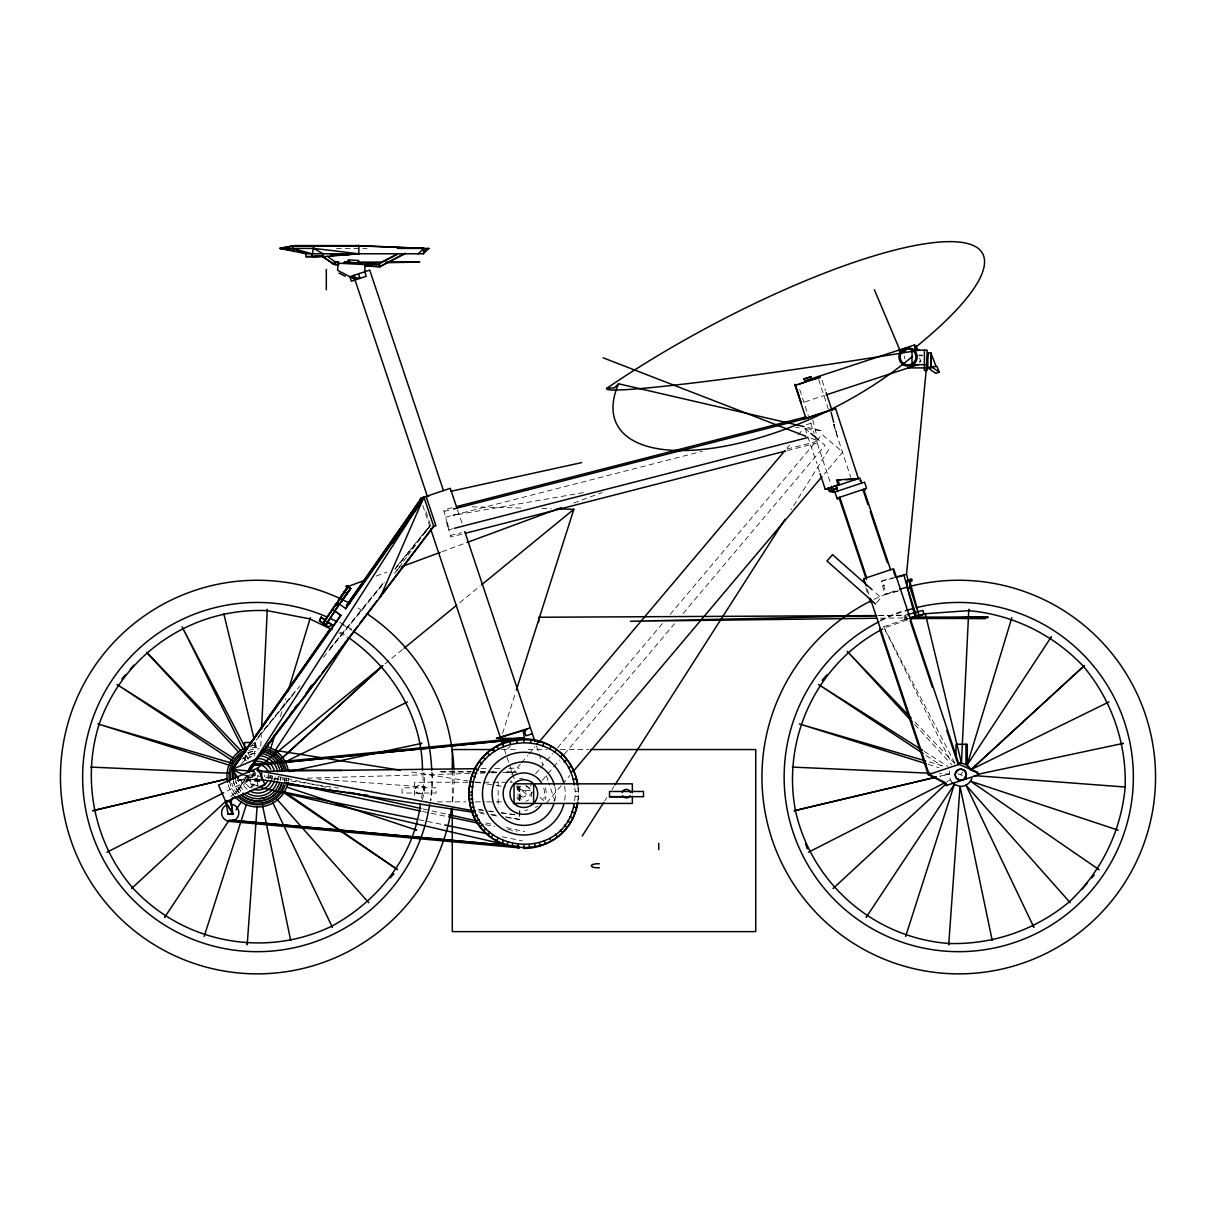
<?xml version="1.0" encoding="UTF-8"?>
<svg xmlns="http://www.w3.org/2000/svg" width="1216" height="1216" viewBox="0 0 1216 1216"><rect width="100%" height="100%" fill="white"/><g stroke="black" fill="none" stroke-linecap="round" stroke-linejoin="round"><path stroke-width="0.75" stroke-dasharray="5 3.75" d="M260.756 746.214L261.288 734.859M257.214 786.326L257.883 775.2M245.693 775.869L254.22 779.836L261.653 779.623L238.99 779.714M574.56 800.766L575.502 793.638L574.758 788.029M577.661 801.177L578.649 793.638L577.57 785.338M531.559 781.478L529.994 790.78L516.861 788.698M253.734 779.41L254.843 780.307M270.332 778.453L270.91 775.458M272.202 776.69L272.232 776.568A14.349 14.334 10.9 0 1 271.518 780.246M275.15 776.796L275.12 776.918A17.282 17.267 10.9 0 1 274.284 781.295M278.114 777.146L278.13 777.039A20.292 20.277 10.9 0 1 277.613 780.596M421.511 798.167L423.67 787.026L422.59 771.932M422.545 799.657L424.977 787.102L423.928 772.525M952.006 782.511L949.301 777.1L949.666 771.066M280.394 716.482L285.851 698.516M502.542 733.506L515.189 693.728M251.666 788.09L252.822 784.502L250.511 782.511L247.806 777.1M415.492 788.454L415.933 787.406M250.618 777.997L252.791 773.984M828.78 449.464L791.175 509.671M878.849 615.585L905.449 615.448L907.182 619.354L906.391 619.613L908.899 614.536M604.762 800.827L606.814 797.635M611.937 789.64L613.989 786.433M250.709 787.664L252.822 784.502L255.558 785.84M960.746 774.805L962.54 772.114M394.562 573.39L397.936 568.845M399.061 567.325L402.435 562.765M403.56 561.26L406.934 556.7M408.044 555.18L411.418 550.635M412.543 549.115L430.525 524.841L394.683 568.936M396.826 570.76L400.201 566.2M424.916 532.821L430.54 525.236L394.896 569.073M258.446 736.531L263.218 730.649M264.419 729.174L296.689 689.487M330.144 648.326L385.122 580.701M258.309 737.109L263.051 731.272M264.237 729.813L299.85 686.006M329.551 649.466L384.195 582.236M250.526 747.065L293.558 694.138M323.426 657.385L384.378 582.418M395.124 569.179L429.78 526.558M511.708 774.41L520.281 764.256M521.497 762.797L527.622 755.546M528.838 754.102L534.964 746.852M787.071 448.081L789.518 445.178M798.091 435.024L802.986 429.218M535.587 773.878L539.25 769.53M540.482 768.071L545.376 762.265M546.592 760.821L552.718 753.57M557.612 747.764L662.857 623.033M670.198 614.338L821.955 434.492L842.764 452.063L824.402 473.814M532.517 791.966L528.854 796.313L516.754 786.098M542.306 780.368L559.451 760.061M564.346 754.254L674.485 623.732M683.058 613.578L825.01 445.33L816.301 437.988M546.607 803.031L561.29 785.627M562.506 784.183L569.848 775.489M876.63 602.71L881.098 597.649L873.362 590.794M507.543 748.965L510.158 746.29M230.812 796.647L248.809 779.988L225.158 792.026M385.046 663.814L402.602 649.435M459.678 602.726L480.168 585.96M421.861 793.349L422.773 792.65M819.538 471.884L816.194 461.381M946.945 781.69L950.304 779.988M376.2 576.08L386.886 572.128M442.062 551.73L465.211 543.172M573.8 503.014L602.285 492.48M907.425 619.917L884.169 627.958L883.591 626.787L907.774 618.427M524.886 810.768L527.866 809.765M535.329 807.272L537.867 806.421M553.766 801.101L554.785 800.766L548.781 782.8M804.734 401.918L824.326 395.489M244.887 777.146L246.62 779.654L254.174 779.623L261.698 777.602M456.593 514.368L452.93 515.356L586.72 492.054M893.806 577.919L881.296 581.263L884.883 594.67L899.186 590.839M898.548 590.657L886.023 594.001L882.436 580.61L893.182 577.798M905.449 615.448L906.057 619.066L910.678 617.834M452.033 507.756L443.734 509.884L447.078 522.88M444.129 511.419L451.486 509.519M445.618 517.195L702.149 451.318M806.345 424.566L813.504 422.727M448.841 529.735L452.519 528.793M450.315 535.511L461.35 532.684M786.95 449.084L818.216 441.058L809.4 437.654M461.746 534.204L450.71 537.046L447.974 526.406M787.33 450.604L818.611 442.578L817.684 439.022M906.057 619.066L909.553 618.184M949.088 774.06L939.938 776.234L949.088 774.06L939.634 773.634M237.029 780.186L259.814 779.532M273.114 779.137L290.198 778.65M307.298 778.149L470.592 773.437M480.092 773.163L489.577 772.89M491.477 772.829L500.977 772.555M502.877 772.51L516.162 772.13L506.814 772.069M878.742 615.63L905.282 615.038M880.369 618.199L906.893 617.88M481.126 768.618L488.695 768.512M494.821 768.436L500.506 768.375M508.972 768.269L519.49 768.132M336.437 248.398L367.004 248.398M918.855 355.163L922.458 355.163M918.855 355.771L922.458 355.771M501.6 749.542L518.67 749.542M528.154 749.542L547.124 749.542M560.394 749.542L588.833 749.542M441.195 772.069L471.2 772.069M480.563 772.069L489.942 772.069M491.811 772.069L497.435 772.069M244.583 775.458L255.436 775.458L255.436 771.81M467.78 782.253L414.641 782.253L414.641 798.289M475.38 782.253L511.45 782.253M437.41 801.861L465.895 801.861M475.38 801.861L484.865 801.861M486.765 801.861L494.365 801.861M496.265 801.861L505.75 801.861M440.405 771.37L471.2 771.643M480.183 771.719L497.45 771.886M506.707 771.962L516.192 772.054M472.097 506.844L521.086 508.03M541.804 508.516L551.228 508.744M236.983 780.186L260.802 781.554M423.67 787.026L424.977 787.102L317.878 779M575.168 791.084L578.375 791.464M795.598 427.333L799.17 427.789M806.314 428.731L822.381 430.844L805.858 427.029M575.168 796.176L578.269 796.586M478.602 809.947L493.635 811.938M501.159 812.942L518.062 815.191M249.356 774.683L261.82 776.553M265.453 777.1L338.428 788.105M478.77 809.263L482.509 809.826M489.987 810.966L493.742 811.528M501.22 812.653L516.192 814.918M480.518 813.428L484.257 814.006M491.75 815.161L497.359 816.027M506.707 817.471L519.81 819.493L519.81 810.327M411.798 772.038L468.084 780.961M475.593 782.146L484.971 783.636M486.841 783.94L494.35 785.126M496.219 785.414L505.598 786.904M478.633 811.862L484.211 812.896M490.702 814.051L497.207 815.328M505.37 816.787L519.81 819.493L519.49 810.327M418.866 819.69L444.752 824.995M502.071 836.745L522.409 840.91M422.621 811.452L446.652 816.498M485.518 824.676L494.76 826.622M507.71 829.342L516.967 831.288M278.282 776.568L330.174 788.166M422.818 808.883L430.236 810.54M432.09 810.95L446.91 814.264M485.822 822.974L493.24 824.63M506.206 827.534L524.734 831.668M246.605 776.082L259.13 779.517M929.328 761.976L943.768 766.202M928.112 764.317L938.889 767.691M957.691 773.726L963.802 775.884M245.556 775.671L254.25 779.654M339.948 632.046L346.514 635.238M338.884 632.958L347.381 637.093M924.19 751.366L947.963 766.399M926.166 755.546L941.822 765.898M416.617 792.65A4.347 4.347 0 0 0 423.898 790.704A4.347 4.347 0 0 0 418.578 785.384A4.347 4.347 0 0 0 416.617 792.65L417.529 793.349M804.825 428.306L810.297 432.911M525.874 785.551L532.502 791.145M539.889 797.377L544.692 801.42M510.355 780.718L512.346 782.39M915.086 722.122L955.518 764.302M244.887 754.786L248.809 758.86M914.63 724.432L951.718 764.636M243.823 757.705L246.377 760.471M883.591 626.787L954.636 762.63M247.882 752.567L251.393 759.27M885.005 629.645L951.322 762.645M246.468 755.911L248.14 759.286M423.457 787.406L423.898 788.454M919.372 360.894L919.934 362.459M867.297 589.486L869.09 594.867M865.822 587.769L868.224 594.958M457.505 509.869L462.354 524.339M536.484 746.062L538.855 753.114M539.174 754.072L542.777 764.849M546.379 775.626L548.294 781.356M425.98 511.602L429.962 523.534M422.803 505.491L429.993 526.984M504.29 749.208L514.429 779.502M516.754 786.448L521.406 800.341M805.038 428.245L816.103 461.442M822.138 380.441L825.558 390.853M818.672 379.65L828.324 409.017M833.37 424.384L850.653 477.037M799.748 389.667L808.26 415.583M810.631 422.834L814.158 433.55M814.75 435.343L831.182 485.382M905.175 615.174L906.118 618.701M904.02 615.843L904.962 619.37M812.759 419.824L816.726 435.282M255.041 742.809L256.834 750.242M254.235 771.446L254.22 779.836M519.81 786.494L519.81 801.162M519.49 786.494L519.49 801.162M518.122 785.186L518.122 800.189M498.15 781.569L498.15 807.926M452.291 770.412L452.291 804.551M271.928 775.261L271.928 778.878M268.067 775.018L268.067 778.498M255.436 742.52L255.436 751.67M254.57 742.52L254.57 755.44M245.465 755.334L245.465 764.484M244.583 757.158L244.583 760.821M904.902 358.826A3.648 3.648 0 0 1 904.537 356.06M564.589 786.433A41.374 41.374 0 0 1 564.589 800.827M554.906 787.026A31.753 31.753 0 0 1 554.906 800.234M578.178 786.478A54.811 54.811 0 0 1 578.178 800.782M259.601 780.854A5.578 5.578 0 0 1 253.186 773.619M543.81 788.272A20.672 20.672 0 0 1 543.81 798.988M880.323 620.266A175.317 175.317 0 0 1 904.081 610.478M431.802 772.312A174.618 174.618 0 0 1 430.251 800.721M342.076 624.446A174.618 174.618 0 0 1 351.865 630.298M264.814 775.094A5.578 5.578 0 0 1 264.541 776.522M260.376 780.231A5.578 5.578 0 0 1 253.962 772.996M432.516 772.905A175.317 175.317 0 0 1 431.026 800.28M339.659 622.318A175.317 175.317 0 0 1 352.306 629.751M873.985 599.442A196.81 196.81 0 0 1 897.94 589.882M880.642 620.89A174.618 174.618 0 0 1 903.503 611.42M453.948 770.473A196.81 196.81 0 0 1 452.276 803.426M357.914 607.954A196.81 196.81 0 0 1 364.146 611.815M239.111 792.543A25.065 25.05 10.9 0 1 233.305 780.946M248.14 752.841A25.065 25.05 10.9 0 1 256.09 750.941M242.698 789.321A20.292 20.277 10.9 0 1 238.002 779.942M240.95 764.712A20.292 20.277 10.9 0 1 253.81 756.018M247.152 789.351A17.282 17.267 10.9 0 1 240.95 779.289M254.433 786.129A11.05 11.035 10.9 0 1 246.894 775.002M268.736 773.452A11.05 11.035 10.9 0 1 268.402 779.152M525.89 785.992A7.904 7.904 0 0 1 525.89 801.268M519.886 800.478A7.904 7.904 0 0 1 516.998 797.59M516.998 789.686A7.904 7.904 0 0 1 521.801 785.992M545.406 787.846A22.329 22.329 0 0 1 545.406 799.414M235.114 793.683A28.789 28.758 10.9 0 1 229.642 781.812M252.062 747.855A28.789 28.758 10.9 0 1 259.555 747.323M286.581 777.769A28.789 28.758 10.9 0 1 286.11 781.493M250.01 787.679A14.349 14.334 10.9 0 1 243.854 778.59M240.829 791.023A22.77 22.754 10.9 0 1 235.554 780.49M242.744 758.89A22.77 22.754 10.9 0 1 257.746 753.175M237.561 793.972A27.132 27.102 10.9 0 1 231.694 783.15M248.991 750.378A27.132 27.102 10.9 0 1 259.464 748.934M284.939 777.617A27.132 27.102 10.9 0 1 283.586 784.563M260.406 780.702A5.578 5.578 0 0 1 252.609 773.954M234.718 796.617A30.902 30.871 10.9 0 1 227.924 783.894M251.621 745.894A30.902 30.871 10.9 0 1 259.662 745.317M288.663 777.982A30.902 30.871 10.9 0 1 288.314 781.189M239.096 792.619A25.065 25.05 10.9 0 1 233.29 781.022M248.125 752.902A25.065 25.05 10.9 0 1 256.074 751.002M519.551 778.666A13.862 13.862 0 0 1 523.138 778.194M240.814 791.084A22.77 22.754 10.9 0 1 235.889 781.994M242.744 758.966A22.77 22.754 10.9 0 1 257.731 753.236M270.271 775.413A11.05 11.05 0 0 1 269.739 778.255M258.582 785.779A11.05 11.05 0 0 1 248.216 774.09M280.607 777.237L280.592 777.358A22.77 22.754 10.9 0 1 280.212 780.307A22.77 22.754 10.9 0 0 280.607 777.282M247.243 775.306L235.053 794.565L247.152 775.458M884.701 585.291L883.758 585.534L884.701 585.291M436.088 787.801L402.07 787.801L402.07 793.03L436.088 793.03L436.088 787.801M919.661 358.021L920.846 361.806L919.661 358.021M837.246 436.164L834.054 424.156L837.246 436.164M521.466 796.48A3.359 3.359 0 0 0 526.604 793.759A3.359 3.359 0 0 0 521.664 790.674A3.359 3.359 0 0 0 521.466 796.48"/><path stroke-width="1.5" d="M512.468 846.944L512.468 843.798M334.886 264.723L335.054 261.501M908.276 580.868L906.513 574.286L927.854 353.05L930.909 353.05L930.909 367.901L908.063 367.901M261.562 729.342L267.292 609.338L267.216 610.645C192.447 607.301 123.819 653.706 99.089 724.356C81.472 780.368 94.316 843.114 132.529 887.68C183.038 942.932 264.389 958.634 331.831 926.166C377.614 901.314 414.094 856.368 420.432 803.746M1109.022 701.906L971.189 769.53L967.176 765.001L961.446 763.101L968.787 609.338L968.711 610.645L925.3 613.73L910.997 618.686M405.278 253.551L379.848 266.623L364.906 265.924L379.939 266.714L379.757 265.772L380.304 266.395L405.126 253.278M348.445 262.306L348.536 259.935L348.278 262.382L348.536 259.935L358.69 260.482L358.568 262.838M247.289 943.479L247.213 944.771L257.062 807.15M882.603 629.022C816.939 663.419 781.721 737.838 795.431 810.51C811.543 883.606 874.137 937.87 948.784 943.479L948.708 944.771L960.047 786.418C965.2 786.691 970.17 783.332 971.827 778.453M423.381 253.779L423.791 248.398L358.842 245.89L292.539 245.89L279.832 248.398L306.052 253.779L423.381 253.779L428.898 248.398L397.313 248.398M340.906 614.977L231.998 770.093L340.845 615.6L334.826 610.797L350.512 588.529L348.202 586.933L322.65 623.291L325.447 625.146L335.13 611.055M334.826 610.797L340.845 615.6M337.151 602.619L338.094 606.146L335.677 604.443L323.03 623.443L325.447 625.146L338.094 606.146L335.312 604.291L337.151 602.619L345.542 608.395L423.928 497.146L433.762 526.543L248.383 770.822L423.928 497.146L414.686 512.073M339.462 604.215L350.512 588.529M337.09 603.242L348.202 586.933M226.784 804.825A8.664 8.664 0 0 0 229.262 821.378L519.171 847.826L519.293 846.503M907.075 580.518L907.44 588.042L916.438 615.934L918.84 615.159M530.526 742.854L530.936 739.754M574.362 784.958C564.817 723.657 472.006 731.713 472.173 793.638C470.805 854.21 564.011 863.694 574.15 803.867M577.57 785.338C568.465 719.568 468.874 727.381 469.026 793.638C468.844 859.393 567.477 867.859 577.463 802.697M473.039 812.273L261.653 779.654L261.653 771.309L473.951 810.935M968.711 610.645C1012.548 614.536 1053.33 634.372 1083.471 666.429C1111.698 700.188 1126.518 743.052 1125.165 787.026C1121.258 830.847 1101.438 871.644 1069.381 901.786C1035.622 930.012 992.758 944.832 948.784 943.479M249.265 772.084L254.235 764.241L252.198 767.478M537.214 743.736L538.034 740.681M270.606 748.767L274.968 734.342M288.025 691.326L310.369 617.652M1011.864 617.652L967.176 765.001L1051.308 636.834L1050.578 637.929M516.344 690.11L573.846 509.291L556.882 508.881M204.136 936.457L246.498 804.247M905.631 936.457L954.317 784.502L952.006 782.511M323.198 255.998L311.934 256.698L313.789 245.89M542.67 745.986L543.871 743.098M506.555 845.287L507.756 842.399M380.502 596.722L423.928 497.146M328.153 626.711L319.413 620.829L320.994 617.272L324.094 619.172M319.413 620.829L321.282 617.166M965.398 777.83C969.654 771.886 959.728 765.685 956.08 771.674A5.578 5.578 0 0 0 957.676 779.41L958.983 780.049A5.578 5.578 0 0 0 965.398 777.83L966.218 773.634L964.926 771.05A5.533 5.533 0 0 0 961.172 769.166L958.254 769.758M380 266.684L378.875 263.69L397.085 254.068M380.304 266.395L380.182 265.605M496.432 841.092L498.013 838.371M549.678 748.889L551.243 746.168M582.236 836.03L603.744 802.438M615.007 784.837L785.034 519.278M392.722 542.731L421.42 497.982L346.438 605.446M251.803 764.682L248.733 769.454L253.323 765.67M404.898 525.996L407.953 521.223M409.99 518.046L423.259 497.359M248.322 771.446L256.5 758.708M274.953 750.88L349.083 637.929C391.582 668.055 422.438 717.045 422.454 770.032M165.422 916.195L164.692 917.29L228.882 820.572M866.917 916.195L866.187 917.29L954.317 784.502L960.047 786.418L992.195 940.378M236.026 809.795L241.376 801.754M323.319 623.291L334.917 606.146M323.061 623.382L324.505 621.285M334.947 262.018L333.306 264.161L334.111 263.249M323.456 622.805L325.219 620.266L320.994 617.272M338.306 600.066L347.715 586.614L365.514 580.032M338.717 599.959L347.198 587.83M340.951 601.95L350.71 588.483L341.377 601.829M325.979 625.176L328.153 622.045L325.69 625.267L319.717 620.722M247.137 747.779L330.357 628.505M246.498 749.178L329.718 629.903M346.879 605.294L421.861 497.83M345.496 609.003L423.882 497.754M909.994 579.47C912.73 576.81 912.745 583.467 909.994 580.746M266.456 746.366L269.83 741.821M272.08 738.781L283.313 723.611M290.046 714.506L292.296 711.466M294.546 708.442L296.795 705.402M309.153 688.712L311.402 685.672M266.471 746.761L297.935 704.277M305.794 693.667L312.542 684.562M249.873 768.208L319.732 676.157M322.027 673.147L357.519 626.362M359.814 623.352L376.99 600.704M379.27 597.694L433.094 526.771L435.936 525.814L426.102 496.417M488.026 834.647L489.926 832.17M554.39 752.506L556.29 750.029M491.249 837.125L493.149 834.647M538.642 742.49L784.624 450.984M573.526 771.126L821.955 476.718M335.038 261.835L338.686 262.063L335.038 261.85L327.575 256.424M121.813 678.984L125.4 674.834M130.188 669.317L133.79 665.167M390.29 877.906L393.893 873.757M822.107 680.367L826.895 674.834M1082.21 888.942L1086.998 883.424M1091.786 877.906L1094.187 875.14M956.186 771.582L957.144 770.503A5.533 5.533 0 0 0 958.968 779.912A5.533 5.533 0 0 0 966.218 773.634A5.578 5.578 0 0 0 963.817 770.093M523.245 732.914L527.182 728.901M560.363 757.097L562.598 754.878M418.334 253.779L423.791 248.398M804.019 426.603L618.564 383.785L614.43 387.858L606.845 388.269A279.148 65.299 -28.3 0 1 929.769 243.094A279.148 65.299 -28.3 0 1 915.238 347.578M226.738 800.417L131.556 888.546L132.529 887.68M833.051 888.546L946.154 783.818M282.173 758.07L381.976 666.429M280.881 759.255L382.949 665.562M257.716 768.026L264.997 784.776L225.781 801.83L228.106 814.234L232.651 814.234L230.812 800.402L226.054 802.469L218.5 785.08L257.716 768.026L382.113 666.216M404.062 648.25L456.76 605.127M481.642 584.759L573.846 509.291M908.899 581.978L909.34 580.245L907.638 579.758M912.638 364.922L914.538 363.462M480.426 826.318L482.904 824.418M564.057 761.9L566.534 760M483.74 830.634L486.218 828.734M804.323 381.094L914.341 345.04L914.934 346.454M476.368 821.043L479.104 819.462M568.586 767.798L571.307 766.217M570.502 772.434L573.222 770.853M424.369 250.709L428.898 248.398M106.978 852.218L223.683 792.771M808.473 852.218L945.227 782.557M378.526 263.994L397.586 254.19M284.878 762.082L407.527 701.906M837.246 485.275L828.081 488.482L829.494 491.097L837.231 487.829M248.687 770.974L254.235 771.446L232.043 769.47L238.002 778.21L232.043 769.47L255.801 759.255M472.644 812.06L475.532 810.859M474.468 816.453L477.356 815.252M927.854 367.901L931.228 366.624L937.11 366.624L939.178 372.096L935.803 373.388L927.854 367.901L927.854 353.05M401.128 566.869L440.283 552.383M466.99 542.503L561.336 507.619M805.98 418.41L795.158 385.442L803.974 382.478M831.03 410.248L831.835 409.959L826.135 392.601M855.502 479.271L854.331 479.666L858.344 478.466L835.59 408.546L832.474 409.64M820.101 473.632L825.254 489.303L837.809 485.047M327.864 626.818L332.576 625.176L327.043 621.558L332.576 625.176M798.654 384.271L806.497 381.642M818.581 377.826L820.207 377.264M803.153 419.14L835.59 408.546M806.77 418.122L829.008 410.795M252.958 765.837L255.694 764.849A11.05 11.035 10.9 0 1 267.794 770.716M829.251 488.087L828.081 488.482L829.798 491.507L834.814 492.054L864.515 482.129L866.582 488.3L836.897 498.226M354.175 275.287L355.665 279.786L337.607 270.317L337.987 263.173L365.119 264.602L364.739 271.761L366.244 276.245L351.348 281.23L349.843 276.731L369.71 270.089L443.46 490.61M838.341 485.306L836.669 480.29L837.854 479.894L858.359 478.618M832.747 490.686L829.798 491.507L828.218 488.239L833.918 489.379L837.49 488.194M859.925 480.685L860.746 480.411M840.089 498.15L837.262 499.092L833.918 489.379M862.418 490.686L865.214 489.744M863.421 580.579L864.439 580.245M530.389 727.822L496.584 738.355L524.081 738.355L523.959 729.98L525.92 735.847L532.365 733.704M928.31 774.638L959.014 764.378L977.694 772.282L978.546 774.82L945.85 785.642L945.03 783.21L928.31 774.638L879.639 629.098M804.612 381.338L811.239 379.164M806.041 381.763L809.43 380.638M826.105 394.896L918.734 364.466M809.126 380.775L812.729 379.574M811.695 379.939L815.708 378.602M814.006 379.179L819.949 377.264M815.921 378.571L817.289 378.146M828.871 488.224L825.254 489.303M795.249 385.442L796.206 385.153M830.771 410.233L831.835 409.959M496.584 738.355L524.081 730.406M897.393 576.962L902.819 575.761M894.976 577.326L906.513 574.286M905.692 581.552L909.659 580.503L918.962 615.266L909.826 587.267L909.659 580.503M906.954 614.703L922.959 610.402L923.902 613.943L909.674 617.758M911.498 617.622L924.19 614.217M470.303 803.335L473.343 802.514M470.896 807.819L473.936 806.998M457.018 506.479L806.117 416.845M453.325 509.048L808.351 417.894M454.358 528.322L807.53 437.638M465.424 533.262L785.49 451.075M227.468 778.833L92.644 810.768L227.301 778.863M936.274 777.1L794.139 810.768L936.168 777.115M423.396 497.314L428.914 496.113M450.999 491.264L581.704 462.597M289.317 771.537L421.861 743.356L420.569 743.614M977.953 774.273L1123.356 743.356L1122.079 743.614M294.363 250.663L279.832 248.398L295.002 245.586L358.842 245.586L423.852 248.398M469.254 795.37L472.355 794.975M469.786 799.353L472.872 798.942M256.47 764.058L254.22 764.286L523.731 737.732L523.838 741.973M259.981 764.803L523.838 738.811A54.811 54.811 0 0 1 577.919 784.685M523.838 738.811L254.342 765.32L254.235 764.241M357.306 262.778L380.73 262.778M292.539 245.89L292.539 248.398L306.052 253.779L306.052 256.698L323.061 256.698L358.842 253.779L358.842 245.89L347.548 246.24M961.446 763.101L958.406 763.314A11.689 11.689 0 0 1 961.446 763.101L925.3 613.73M314.351 256.698L323.623 256.09M331.026 255.603L358.842 253.779L313.789 248.398L279.832 248.398M330.691 255.527L358.842 253.779L345.648 254.509M836.669 480.29L840.393 480.062M845.986 479.712L857.158 479.013M306.052 256.698L319.246 255.968M330.554 255.345L341.878 254.722M340.024 246.255L358.842 245.586M876.842 615.676L630.374 621.27L876.584 618.245M386.308 262.671L419.778 262.094L385.867 262.094M261.349 771.309L475.836 768.679M911.422 618.169L988.046 617.378L915.754 617.029M875.049 615.6L538.764 617.257L538.764 621.862M349.95 262.382L344.432 262.094L350.071 262.094M357.61 262.094L382.098 262.094M927.139 364.678L912.015 364.678L912.015 350.162L927.139 350.162L927.139 370.546L924.418 370.546L924.418 350.162M350.71 588.483L347.715 586.614L350.375 588.483M251.241 742.52L244.583 742.52L244.583 749.846M494.015 749.542L452.291 749.542L452.291 768.512M590.733 749.542L755.729 749.542L755.729 931.623L452.291 931.623L452.291 808.336M257.883 771.491L261.653 771.309M609.505 796.693L643.522 796.693L643.522 791.464L609.505 791.464L609.505 796.693L623.291 796.708M599.397 863.77L596.889 863.77A6.369 2.022 0 0 0 591.356 865.762A6.369 2.022 0 0 0 596.889 867.768L599.397 867.768M286.976 769.971L341.909 770.473M792.33 767.098L930.27 773.224M90.835 767.098L228.775 773.224M338.732 264.708L334.993 264.541L338.656 264.708M344.523 262.094L362.93 263.082M974.29 775.595L1125.165 787.026M233.138 820.39L506.114 845.302M573.222 779.015L576.779 779.441M470.577 781.873L473.678 782.268M469.984 786.372L473.085 786.782M469.254 791.89L472.355 792.3M286.9 784.472L360.24 794.23M363.964 794.717L367.749 795.218M378.875 263.69L379.666 264.571M349.843 276.731L359.997 278.342L358.492 273.843M274.846 750.318L400.55 770.245M829.494 491.097L834.814 492.054M267.216 610.645L309.943 618.898L332.074 629.645M283.89 792.042L417.012 819.31M444.752 824.995L489.121 834.085M285.684 782.618L420.751 811.042M448.522 816.894L479.955 823.506M348.703 792.315L420.964 808.473M448.765 814.69L476.55 820.906M259.099 787.162L504.412 844.39M515.493 846.974L519.171 847.826M573.739 806.998L576.779 807.819M292.539 248.398L311.934 253.779M925.726 760.927L799.338 723.946L926.318 763.754M231.45 763.04L97.842 723.946L230.204 765.442M1118.158 830.163L970.49 781.189L1098.975 869.622L1097.881 868.893M286.854 787.117L416.662 830.163L415.416 829.753M603.151 357.823L805.874 436.286M475.243 768.953L478.131 770.138M571.794 811.726L574.682 812.911M473.799 772.434L476.687 773.634M472.355 775.914L475.243 777.115M569.726 816.696L572.614 817.897M970.11 769.682L976.904 772.555L977.71 774.987M232.043 769.47L243.869 774.896M957.676 779.274L958.968 779.912M339.066 273.083L345.192 276.306M313.789 248.398L323.061 253.779L323.061 256.698M922.594 750.348L818.52 684.502L923.02 753.479M233.533 758.222L117.025 684.502L232.499 760.714M332.014 609.246L334.795 611.101M283.617 792.467L397.48 869.622L284.483 791.844M931.228 366.624L939.178 372.096M344.295 591.493L346.94 593.378M321.617 255.816L333.518 264.054L321.328 255.664M912.638 349.083L914.538 350.542M492.009 749.558L494.578 751.534M487.266 753.19L489.835 755.166M567.538 820.815L570.015 822.715M483.086 757.462L485.564 759.377M564.209 825.162L566.686 827.062M479.53 762.113L482.007 764.013M810.92 433.443L816.301 437.988M265.818 763.739L268.645 766.202M261.622 771.552L260.999 771.005A5.578 5.578 0 0 0 256.804 770.199M872.07 589.654L832.55 554.678L826.956 561.002L875.505 603.972M560.363 830.163L562.598 832.382M911.164 718.048L847.248 651.366L912.061 721.65M147.06 652.718L240.981 750.698M146.619 652.338L238.701 752.157M496.432 746.168L498.682 748.615M1070.247 902.758L965.975 785.202L1033.904 927.337L1033.326 926.166M276.929 799.246L368.752 902.758M555.317 834.039L557.217 836.517M549.678 838.371L551.243 841.092M228.365 806.284L230.067 809.248M230.812 800.402L232.925 814.325L225.781 801.83M379.194 265.605L379.848 266.638L379.422 265.833M246.134 749.208L182.096 626.787L243.109 749.178M501.402 737.124L504.473 743.052M331.831 926.166L332.409 927.337L272.597 802.18M914.66 345.952L915.982 350.071M502.436 743.675L503.743 746.518M232.925 814.325L228.106 814.234M930.833 353.05L936.062 366.274M874.365 289.742L900.129 350.694M544.069 840.697L545.27 843.585M539.205 842.703L540.406 845.591M805.494 843.585L807.287 848.768M965.322 776.431L966.173 778.954M959.014 764.378L893.593 568.723L863.694 578.725L866.096 585.899M893.319 570.578L895.128 575.974M910.146 620.89L932.383 687.374M946.793 730.497L958.208 764.636M861.627 483.086L859.955 478.07L836.03 486.081L837.702 491.082M863.694 489.273L890.598 569.711M863.786 492.191L867.92 504.534M870.276 511.602L887.391 562.765M958.071 778.848L958.907 781.386M946.671 785.475L945.835 782.937L929.115 774.364L870.291 598.47M837.854 479.894L839.542 484.91M839.77 497.268L866.674 577.722M839.268 498.423L866.415 579.576M869.425 598.546L870.626 602.148M456.927 508.121L450.3 488.315L420.402 498.317L421.602 501.904M464.755 531.544L534.964 741.502M355.011 279.999L427.257 496.022M430.586 528.778L503.105 745.621M799.216 396.416L794.99 384.256L801.162 403.089L799.93 398.666M915.587 349.463L914.341 345.04M903.929 574.986L915.01 616.314M516.344 739.799L517.15 742.854M510.477 743.736L509.656 740.681A54.811 54.811 0 0 0 504.549 844.938M831.06 412.072L833.705 422.393M447.078 522.88L447.974 526.406M223.805 613.73L254.174 739.206M262.413 804.901L290.7 940.378M534.812 843.843L535.222 846.944M529.188 844.588L529.598 847.689M348.065 586.614L348.141 587.556M967.298 766.217L967.298 744.268L956.004 744.268L956.004 757.355M965.975 744.268L965.975 764.758M930.909 353.05L930.909 367.901M930.833 366.776L930.833 367.901M900.782 349.722L900.782 351.196M658.738 843.296L658.738 849.634M632.35 792.741L632.35 783.834L514.034 783.834L514.034 803.426L632.35 803.426L632.35 796.298M533.642 783.834L533.642 803.426M523.838 845.287L523.838 848.449A54.811 54.811 0 0 0 577.919 802.575M518.077 844.527L518.077 847.689L518.198 846.351L229.383 820.04L229.262 821.378L235.63 819.538A8.664 8.664 0 0 0 231.222 804.171M502.938 840.408L502.938 843.798M326.314 269.42L326.314 289.712M541.743 803.974A20.672 20.672 0 0 1 510.553 809.476A20.672 20.672 0 0 1 510.553 777.799A20.672 20.672 0 0 1 541.743 783.286M554.04 803.442A31.753 31.753 0 0 1 504.731 818.991A31.753 31.753 0 0 1 506.084 767.311A31.753 31.753 0 0 1 554.511 785.414M563.798 804.338A41.374 41.374 0 0 1 500.11 827.518A41.374 41.374 0 0 1 500.11 759.742A41.374 41.374 0 0 1 563.798 782.922M910.358 586.294A196.81 196.81 0 0 1 1151.491 816.802A196.81 196.81 0 0 1 838.827 933.113A196.81 196.81 0 0 1 870.717 601.038M899.703 589.319A196.81 196.81 0 0 1 906.786 587.237M511.374 740.255A54.811 54.811 0 0 1 516.694 739.282M916.332 607.681A174.618 174.618 0 0 1 1129.816 812.06A174.618 174.618 0 0 1 853.206 916.165A174.618 174.618 0 0 1 878.955 621.741M905.327 610.827A174.618 174.618 0 0 1 912.654 608.638M451.47 808.898A196.81 196.81 0 0 1 443.962 839.268M443.384 841.001A196.81 196.81 0 0 1 183.54 959.53A196.81 196.81 0 0 1 78.949 693.758A196.81 196.81 0 0 1 349.889 603.425M367.186 613.822A196.81 196.81 0 0 1 453.872 768.618M429.689 804.506A174.618 174.618 0 0 1 215.506 946.61A174.618 174.618 0 0 1 91.778 721.301A174.618 174.618 0 0 1 326.633 616.831M330.129 618.382A174.618 174.618 0 0 1 337.03 621.741M353.446 631.332A174.618 174.618 0 0 1 431.741 770.397M274.284 781.295A17.282 17.267 10.9 0 1 249.66 791.008M255.907 758.678A17.282 17.267 10.9 0 1 274.451 770.914M277.126 782.238A20.292 20.277 10.9 0 1 246.711 792.741M259.099 755.592A20.292 20.277 10.9 0 1 277.765 771.765M271.518 780.246A14.349 14.334 10.9 0 1 253.369 789.306M255.026 761.657A14.349 14.334 10.9 0 1 270.742 769.302M285.152 785.141A28.789 28.758 10.9 0 1 237.606 796.48M229.642 781.812A28.789 28.758 10.9 0 1 244.963 750.318M266.942 748.752A28.789 28.758 10.9 0 1 286.049 770.275M241.437 794.914A25.065 25.05 10.9 0 0 281.641 783.91A25.065 25.05 10.9 0 1 241.452 794.854M241.209 757.249A25.065 25.05 10.9 0 0 234.627 766.536A25.065 25.05 10.9 0 1 241.224 757.188M262.595 751.397A25.065 25.05 10.9 0 1 282.416 770.974M279.467 783.119A22.77 22.754 10.9 0 1 242.957 793.121M235.311 779.03A22.77 22.754 10.9 0 1 235.129 774.562M260.695 753.342A22.77 22.754 10.9 0 1 280.182 771.37M262.58 778.726A5.578 5.578 0 0 1 261.622 779.836M267.14 781.736A11.05 11.035 10.9 0 1 260.133 786.478M262.61 751.336A25.065 25.05 10.9 0 1 282.431 770.898M283.586 784.609A27.132 27.102 10.9 0 1 238.762 795.31M230.964 779.73A27.132 27.102 10.9 0 1 245.708 751.792M262.975 749.421A27.132 27.102 10.9 0 1 284.422 770.61M288.01 782.739A30.902 30.871 10.9 0 1 234.718 796.571M227.574 782.268A30.902 30.871 10.9 0 1 248.505 746.654M267.596 746.791A30.902 30.871 10.9 0 1 288.101 769.895M266.699 796.966A22.77 22.754 10.9 0 1 263.872 797.939M262.428 798.289A22.77 22.754 10.9 0 1 259.479 798.699M630.116 795.796A4.347 4.347 0 0 1 622.592 795.796M622.166 792.513A4.347 4.347 0 0 1 630.557 792.513M919.585 350.162A255.36 9.941 -8.8 0 1 915.937 350.755M912.274 351.348A255.36 9.941 -8.8 0 1 606.845 388.269M912.73 356.182A193.07 80.438 -25.8 0 1 700.644 449.616A193.07 80.438 -25.8 0 1 618.564 383.785M915.785 345.466L917.153 349.676L915.785 345.466M346.119 586.37C347.943 590.262 349.722 583.513 346.119 586.37M346.803 586.37C347.335 589.395 348.734 584.425 346.803 586.37M233.016 797.787L229.976 802.59L233.001 797.818M1083.471 666.429L971.189 769.53L1084.444 665.562L1083.471 666.429M803.639 379.042L811.072 376.793L803.639 379.042M909.826 587.267L907.44 588.042L909.963 587.358M988.046 617.378L909.781 618.473L985.279 618.473L915.466 617.865L988.046 617.378M905.57 349.934L899.399 349.934L899.399 351.409L905.57 351.409L905.57 349.934M349.615 262.747L344.143 262.413L349.615 262.747M376.93 264.465L366.001 263.781L376.93 264.45M903.503 364.922A9.135 9.135 0 0 0 917.214 357.002A9.135 9.135 0 0 0 903.503 349.083A9.135 9.135 0 0 0 903.503 364.922M904.111 363.842A7.904 7.904 0 0 0 915.982 357.002A7.904 7.904 0 0 0 904.111 350.162A7.904 7.904 0 0 0 904.111 363.842M516.906 805.63A13.862 13.862 0 0 0 537.7 793.638A13.862 13.862 0 0 0 516.906 781.63A13.862 13.862 0 0 0 516.906 805.63M234.065 768.071A25.065 25.05 10.9 0 0 233.016 779.41A25.065 25.05 10.9 0 1 234.08 767.995"/></g></svg>
